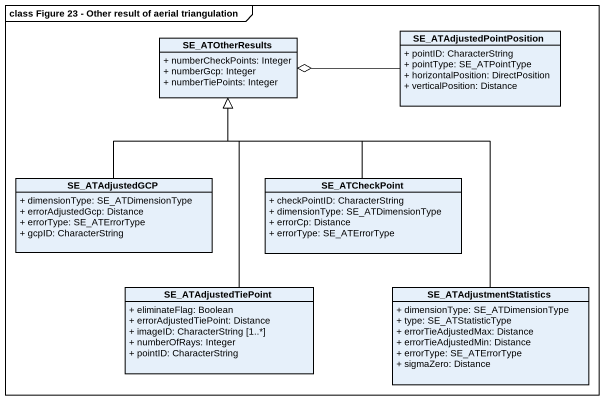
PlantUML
@startuml
mainframe class Figure 23 - Other result of aerial triangulation
hide circle
hide empty members
skinparam classAttributeIconSize 0
class SE_ATOtherResults {
  + numberCheckPoints: Integer
  + numberGcp: Integer
  + numberTiePoints: Integer
}
class SE_ATAdjustedPointPosition {
  + pointID: CharacterString
  + pointType: SE_ATPointType
  + horizontalPosition: DirectPosition
  + verticalPosition: Distance
}
class SE_ATAdjustedGCP {
  + dimensionType: SE_ATDimensionType
  + errorAdjustedGcp: Distance
  + errorType: SE_ATErrorType
  + gcpID: CharacterString
}
class SE_ATCheckPoint {
  + checkPointID: CharacterString
  + dimensionType: SE_ATDimensionType
  + errorCp: Distance
  + errorType: SE_ATErrorType
}
class SE_ATAdjustedTiePoint {
  + eliminateFlag: Boolean
  + errorAdjustedTiePoint: Distance
  + imageID: CharacterString [1..*]
  + numberOfRays: Integer
  + pointID: CharacterString
}
class SE_ATAdjustmentStatistics {
  + dimensionType: SE_ATDimensionType
  + type: SE_ATStatisticType
  + errorTieAdjustedMax: Distance
  + errorTieAdjustedMin: Distance
  + errorType: SE_ATErrorType
  + sigmaZero: Distance
}
SE_ATAdjustedPointPosition -left-o SE_ATOtherResults
SE_ATAdjustedGCP -up-|> SE_ATOtherResults
SE_ATCheckPoint -up-|> SE_ATOtherResults
SE_ATAdjustedTiePoint -up-|> SE_ATOtherResults
SE_ATAdjustmentStatistics -up-|> SE_ATOtherResults
@enduml
